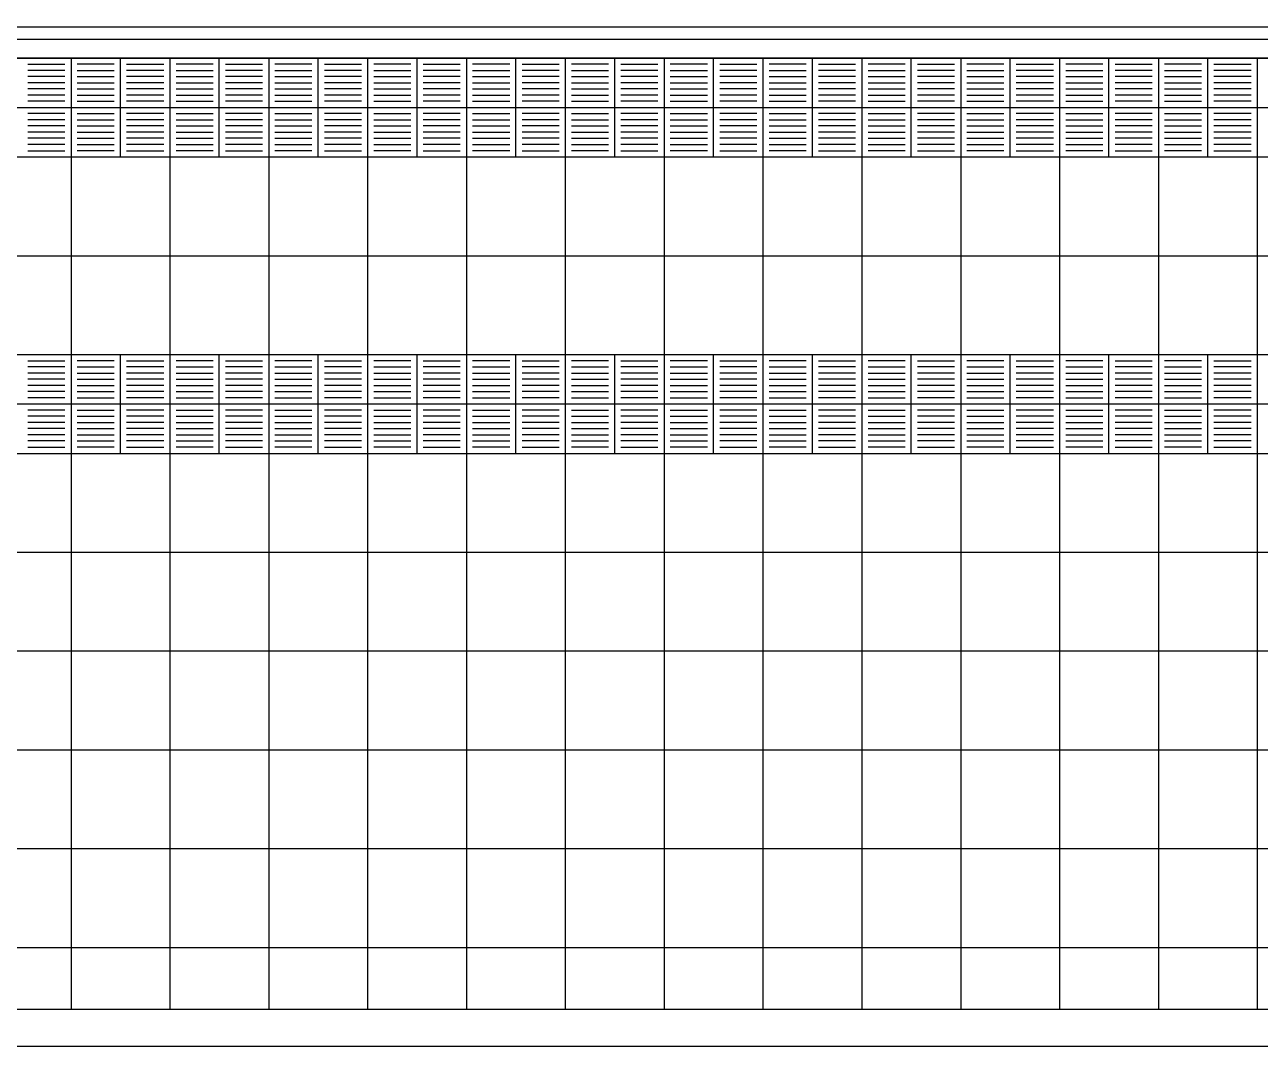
# Model space of a CAD drawing. Header units: inches. Extents: x -309 to 190, y -1585 to -1350.
# Drawn here: x -252.68 to -247.68, y -1423.41 to -1419.27 of the extents above; entities that cross this region are included whole.
import ezdxf

# ---------------------------------------------------------------- set-up
doc = ezdxf.new("R2010")
doc.units = ezdxf.units.IN
doc.header["$MEASUREMENT"] = 0
doc.linetypes.add('CENTER2', pattern=[1.125, 0.75, -0.125, 0.125, -0.125])
doc.linetypes.add('HIDDEN', pattern=[0.375, 0.25, -0.125])
for name, color, linetype in [('02', 9, 'CONTINUOUS'), ('CIEGOS', 9, 'CONTINUOUS'), ('DET', 9, 'CONTINUOUS'), ('lm', 9, 'HIDDEN'), ('NO VIDENTES', 9, 'CONTINUOUS'), ('V2', 9, 'CONTINUOUS')]:
    doc.layers.add(name, color=color, linetype=linetype)

msp = doc.modelspace()

# ---------------------------------------------------------------- linework, layer by layer
at = {"layer": '02'}
for p, q in [((-246.5318, -1419.2832), (-257.3318, -1419.2832)), ((-246.5318, -1419.3332), (-257.3318, -1419.3332))]:
    msp.add_line(p, q, dxfattribs=at)
msp.add_lwpolyline([(-246.5318, -1419.4082), (-257.5318, -1419.4082), (-257.5318, -1419.2082), (-246.5318, -1419.2082)], close=True, dxfattribs=at)
at = {"layer": 'CIEGOS'}
for points in [[(-264.4918, -1419.4082), (-172.9718, -1419.4082)], [(-264.6577, -1419.8082), (-172.8062, -1419.8082)], [(-264.9895, -1420.6082), (-172.4742, -1420.6082)], [(-264.9895, -1420.6082), (-172.4742, -1420.6082)], [(-265.1553, -1421.0082), (-172.3084, -1421.0082)], [(-265.1553, -1421.0082), (-172.3084, -1421.0082)]]:
    msp.add_lwpolyline(points, dxfattribs=at)
at = {"layer": 'DET'}
for points in [[(-252.4918, -1419.4082), (-252.4918, -1423.2582)], [(-252.2918, -1419.8082), (-252.2918, -1419.4082)], [(-252.0918, -1419.4082), (-252.0918, -1423.2582)], [(-251.8918, -1419.8082), (-251.8918, -1419.4082)], [(-251.6918, -1419.4082), (-251.6918, -1423.2582)], [(-251.4918, -1419.8082), (-251.4918, -1419.4082)], [(-251.2918, -1419.4082), (-251.2918, -1423.2582)], [(-251.0918, -1419.8082), (-251.0918, -1419.4082)], [(-250.8918, -1419.4082), (-250.8918, -1423.2582)], [(-250.6918, -1419.8082), (-250.6918, -1419.4082)], [(-250.4918, -1419.4082), (-250.4918, -1423.2582)], [(-250.2918, -1419.8082), (-250.2918, -1419.4082)], [(-250.0918, -1419.4082), (-250.0918, -1423.2582)], [(-249.8918, -1419.8082), (-249.8918, -1419.4082)], [(-249.6918, -1419.4082), (-249.6918, -1423.2582)], [(-249.4918, -1419.8082), (-249.4918, -1419.4082)], [(-249.2918, -1419.4082), (-249.2918, -1423.2582)], [(-249.0918, -1419.8082), (-249.0918, -1419.4082)], [(-248.8918, -1419.4082), (-248.8918, -1423.2582)], [(-248.6918, -1419.8082), (-248.6918, -1419.4082)], [(-248.4918, -1419.4082), (-248.4918, -1423.2582)], [(-248.2918, -1419.8082), (-248.2918, -1419.4082)], [(-248.0918, -1419.4082), (-248.0918, -1423.2582)], [(-247.8918, -1419.8082), (-247.8918, -1419.4082)], [(-247.6918, -1419.4082), (-247.6918, -1423.2582)], [(-264.5748, -1419.6082), (-172.889, -1419.6082)], [(-264.8236, -1420.2082), (-172.6405, -1420.2082)], [(-264.8236, -1420.2082), (-172.6405, -1420.2082)], [(-252.2918, -1421.0082), (-252.2918, -1420.6082)], [(-251.8918, -1421.0082), (-251.8918, -1420.6082)], [(-251.4918, -1421.0082), (-251.4918, -1420.6082)], [(-251.0918, -1421.0082), (-251.0918, -1420.6082)], [(-250.6918, -1421.0082), (-250.6918, -1420.6082)], [(-250.2918, -1421.0082), (-250.2918, -1420.6082)], [(-249.8918, -1421.0082), (-249.8918, -1420.6082)], [(-249.4918, -1421.0082), (-249.4918, -1420.6082)], [(-249.0918, -1421.0082), (-249.0918, -1420.6082)], [(-248.6918, -1421.0082), (-248.6918, -1420.6082)], [(-248.2918, -1421.0082), (-248.2918, -1420.6082)], [(-247.8918, -1421.0082), (-247.8918, -1420.6082)], [(-265.0724, -1420.8082), (-172.3914, -1420.8082)], [(-265.0724, -1420.8082), (-172.3914, -1420.8082)], [(-265.3212, -1421.4082), (-172.1425, -1421.4082)], [(-265.3212, -1421.4082), (-172.1425, -1421.4082)], [(-265.4871, -1421.8082), (-171.9766, -1421.8082)], [(-265.4871, -1421.8082), (-171.9766, -1421.8082)], [(-265.653, -1422.2082), (-171.8107, -1422.2082)], [(-265.8188, -1422.6082), (-248.4918, -1422.6082)], [(-248.4918, -1422.6082), (-239.6918, -1422.6082)], [(-265.9847, -1423.0082), (-239.6918, -1423.0082)]]:
    msp.add_lwpolyline(points, dxfattribs=at)
at = {"layer": 'lm', "linetype": 'CENTER2'}
msp.add_line((-265.8046, -1419.4082), (-171.4579, -1419.4082), dxfattribs=at)
msp.add_line((-265.8046, -1419.4082), (-171.4579, -1419.4082), dxfattribs=at)
at = {"layer": 'NO VIDENTES'}
for p, q in [((-252.6668, -1419.4332), (-252.5168, -1419.4332)), ((-252.3168, -1419.4332), (-252.4668, -1419.4332)), ((-252.2668, -1419.4332), (-252.1168, -1419.4332)), ((-251.9168, -1419.4332), (-252.0668, -1419.4332)), ((-251.8668, -1419.4332), (-251.7168, -1419.4332)), ((-251.5168, -1419.4332), (-251.6668, -1419.4332)), ((-251.4668, -1419.4332), (-251.3168, -1419.4332)), ((-251.1168, -1419.4332), (-251.2668, -1419.4332)), ((-251.0668, -1419.4332), (-250.9168, -1419.4332)), ((-250.7168, -1419.4332), (-250.8668, -1419.4332)), ((-250.6668, -1419.4332), (-250.5168, -1419.4332)), ((-250.3168, -1419.4332), (-250.4668, -1419.4332)), ((-250.2668, -1419.4332), (-250.1168, -1419.4332)), ((-249.9168, -1419.4332), (-250.0668, -1419.4332)), ((-249.8668, -1419.4332), (-249.7168, -1419.4332)), ((-249.5168, -1419.4332), (-249.6668, -1419.4332)), ((-249.4668, -1419.4332), (-249.3168, -1419.4332)), ((-249.1168, -1419.4332), (-249.2668, -1419.4332)), ((-249.0668, -1419.4332), (-248.9168, -1419.4332)), ((-248.7168, -1419.4332), (-248.8668, -1419.4332)), ((-248.6668, -1419.4332), (-248.5168, -1419.4332)), ((-248.3168, -1419.4332), (-248.4668, -1419.4332)), ((-248.2668, -1419.4332), (-248.1168, -1419.4332)), ((-247.9168, -1419.4332), (-248.0668, -1419.4332)), ((-247.8668, -1419.4332), (-247.7168, -1419.4332)), ((-252.5168, -1419.4582), (-252.6668, -1419.4582)), ((-252.5168, -1419.4832), (-252.6668, -1419.4832)), ((-252.4668, -1419.4582), (-252.3168, -1419.4582)), ((-252.4668, -1419.4832), (-252.3168, -1419.4832)), ((-252.1168, -1419.4582), (-252.2668, -1419.4582)), ((-252.1168, -1419.4832), (-252.2668, -1419.4832)), ((-252.0668, -1419.4582), (-251.9168, -1419.4582)), ((-252.0668, -1419.4832), (-251.9168, -1419.4832)), ((-251.7168, -1419.4582), (-251.8668, -1419.4582)), ((-251.7168, -1419.4832), (-251.8668, -1419.4832)), ((-251.6668, -1419.4582), (-251.5168, -1419.4582)), ((-251.6668, -1419.4832), (-251.5168, -1419.4832)), ((-251.3168, -1419.4582), (-251.4668, -1419.4582)), ((-251.3168, -1419.4832), (-251.4668, -1419.4832)), ((-251.2668, -1419.4582), (-251.1168, -1419.4582)), ((-251.2668, -1419.4832), (-251.1168, -1419.4832)), ((-250.9168, -1419.4582), (-251.0668, -1419.4582)), ((-250.9168, -1419.4832), (-251.0668, -1419.4832)), ((-250.8668, -1419.4582), (-250.7168, -1419.4582)), ((-250.8668, -1419.4832), (-250.7168, -1419.4832)), ((-250.5168, -1419.4582), (-250.6668, -1419.4582)), ((-250.5168, -1419.4832), (-250.6668, -1419.4832)), ((-250.4668, -1419.4582), (-250.3168, -1419.4582)), ((-250.4668, -1419.4832), (-250.3168, -1419.4832)), ((-250.1168, -1419.4582), (-250.2668, -1419.4582)), ((-250.1168, -1419.4832), (-250.2668, -1419.4832)), ((-250.0668, -1419.4582), (-249.9168, -1419.4582)), ((-250.0668, -1419.4832), (-249.9168, -1419.4832)), ((-249.7168, -1419.4582), (-249.8668, -1419.4582)), ((-249.7168, -1419.4832), (-249.8668, -1419.4832)), ((-249.6668, -1419.4582), (-249.5168, -1419.4582)), ((-249.6668, -1419.4832), (-249.5168, -1419.4832)), ((-249.3168, -1419.4582), (-249.4668, -1419.4582)), ((-249.3168, -1419.4832), (-249.4668, -1419.4832)), ((-249.2668, -1419.4582), (-249.1168, -1419.4582)), ((-249.2668, -1419.4832), (-249.1168, -1419.4832)), ((-248.9168, -1419.4582), (-249.0668, -1419.4582)), ((-248.9168, -1419.4832), (-249.0668, -1419.4832)), ((-248.8668, -1419.4582), (-248.7168, -1419.4582)), ((-248.8668, -1419.4832), (-248.7168, -1419.4832)), ((-248.5168, -1419.4582), (-248.6668, -1419.4582)), ((-248.5168, -1419.4832), (-248.6668, -1419.4832)), ((-248.4668, -1419.4582), (-248.3168, -1419.4582)), ((-248.4668, -1419.4832), (-248.3168, -1419.4832)), ((-248.1168, -1419.4582), (-248.2668, -1419.4582)), ((-248.1168, -1419.4832), (-248.2668, -1419.4832)), ((-248.0668, -1419.4582), (-247.9168, -1419.4582)), ((-248.0668, -1419.4832), (-247.9168, -1419.4832)), ((-247.7168, -1419.4582), (-247.8668, -1419.4582)), ((-247.7168, -1419.4832), (-247.8668, -1419.4832)), ((-252.5168, -1419.5082), (-252.6668, -1419.5082)), ((-252.5168, -1419.5332), (-252.6668, -1419.5332)), ((-252.4668, -1419.5082), (-252.3168, -1419.5082)), ((-252.4668, -1419.5332), (-252.3168, -1419.5332)), ((-252.1168, -1419.5082), (-252.2668, -1419.5082)), ((-252.1168, -1419.5332), (-252.2668, -1419.5332)), ((-252.0668, -1419.5082), (-251.9168, -1419.5082)), ((-252.0668, -1419.5332), (-251.9168, -1419.5332)), ((-251.7168, -1419.5082), (-251.8668, -1419.5082)), ((-251.7168, -1419.5332), (-251.8668, -1419.5332)), ((-251.6668, -1419.5082), (-251.5168, -1419.5082)), ((-251.6668, -1419.5332), (-251.5168, -1419.5332)), ((-251.3168, -1419.5082), (-251.4668, -1419.5082)), ((-251.3168, -1419.5332), (-251.4668, -1419.5332)), ((-251.2668, -1419.5082), (-251.1168, -1419.5082)), ((-251.2668, -1419.5332), (-251.1168, -1419.5332)), ((-250.9168, -1419.5082), (-251.0668, -1419.5082)), ((-250.9168, -1419.5332), (-251.0668, -1419.5332)), ((-250.8668, -1419.5082), (-250.7168, -1419.5082)), ((-250.8668, -1419.5332), (-250.7168, -1419.5332)), ((-250.5168, -1419.5082), (-250.6668, -1419.5082)), ((-250.5168, -1419.5332), (-250.6668, -1419.5332)), ((-250.4668, -1419.5082), (-250.3168, -1419.5082)), ((-250.4668, -1419.5332), (-250.3168, -1419.5332)), ((-250.1168, -1419.5082), (-250.2668, -1419.5082)), ((-250.1168, -1419.5332), (-250.2668, -1419.5332)), ((-250.0668, -1419.5082), (-249.9168, -1419.5082)), ((-250.0668, -1419.5332), (-249.9168, -1419.5332)), ((-249.7168, -1419.5082), (-249.8668, -1419.5082)), ((-249.7168, -1419.5332), (-249.8668, -1419.5332)), ((-249.6668, -1419.5082), (-249.5168, -1419.5082)), ((-249.6668, -1419.5332), (-249.5168, -1419.5332)), ((-249.3168, -1419.5082), (-249.4668, -1419.5082)), ((-249.3168, -1419.5332), (-249.4668, -1419.5332)), ((-249.2668, -1419.5082), (-249.1168, -1419.5082)), ((-249.2668, -1419.5332), (-249.1168, -1419.5332)), ((-248.9168, -1419.5082), (-249.0668, -1419.5082)), ((-248.9168, -1419.5332), (-249.0668, -1419.5332)), ((-248.8668, -1419.5082), (-248.7168, -1419.5082)), ((-248.8668, -1419.5332), (-248.7168, -1419.5332)), ((-248.5168, -1419.5082), (-248.6668, -1419.5082)), ((-248.5168, -1419.5332), (-248.6668, -1419.5332)), ((-248.4668, -1419.5082), (-248.3168, -1419.5082)), ((-248.4668, -1419.5332), (-248.3168, -1419.5332)), ((-248.1168, -1419.5082), (-248.2668, -1419.5082)), ((-248.1168, -1419.5332), (-248.2668, -1419.5332)), ((-248.0668, -1419.5082), (-247.9168, -1419.5082)), ((-248.0668, -1419.5332), (-247.9168, -1419.5332)), ((-247.7168, -1419.5082), (-247.8668, -1419.5082)), ((-247.7168, -1419.5332), (-247.8668, -1419.5332)), ((-252.5168, -1419.5582), (-252.6668, -1419.5582)), ((-252.5168, -1419.5832), (-252.6668, -1419.5832)), ((-252.4668, -1419.5582), (-252.3168, -1419.5582)), ((-252.4668, -1419.5832), (-252.3168, -1419.5832)), ((-252.1168, -1419.5582), (-252.2668, -1419.5582)), ((-252.1168, -1419.5832), (-252.2668, -1419.5832)), ((-252.0668, -1419.5582), (-251.9168, -1419.5582)), ((-252.0668, -1419.5832), (-251.9168, -1419.5832)), ((-251.7168, -1419.5582), (-251.8668, -1419.5582)), ((-251.7168, -1419.5832), (-251.8668, -1419.5832)), ((-251.6668, -1419.5582), (-251.5168, -1419.5582)), ((-251.6668, -1419.5832), (-251.5168, -1419.5832)), ((-251.3168, -1419.5582), (-251.4668, -1419.5582)), ((-251.3168, -1419.5832), (-251.4668, -1419.5832)), ((-251.2668, -1419.5582), (-251.1168, -1419.5582)), ((-251.2668, -1419.5832), (-251.1168, -1419.5832)), ((-250.9168, -1419.5582), (-251.0668, -1419.5582)), ((-250.9168, -1419.5832), (-251.0668, -1419.5832)), ((-250.8668, -1419.5582), (-250.7168, -1419.5582)), ((-250.8668, -1419.5832), (-250.7168, -1419.5832)), ((-250.5168, -1419.5582), (-250.6668, -1419.5582)), ((-250.5168, -1419.5832), (-250.6668, -1419.5832)), ((-250.4668, -1419.5582), (-250.3168, -1419.5582)), ((-250.4668, -1419.5832), (-250.3168, -1419.5832)), ((-250.1168, -1419.5582), (-250.2668, -1419.5582)), ((-250.1168, -1419.5832), (-250.2668, -1419.5832)), ((-250.0668, -1419.5582), (-249.9168, -1419.5582)), ((-250.0668, -1419.5832), (-249.9168, -1419.5832)), ((-249.7168, -1419.5582), (-249.8668, -1419.5582)), ((-249.7168, -1419.5832), (-249.8668, -1419.5832)), ((-249.6668, -1419.5582), (-249.5168, -1419.5582)), ((-249.6668, -1419.5832), (-249.5168, -1419.5832)), ((-249.3168, -1419.5582), (-249.4668, -1419.5582)), ((-249.3168, -1419.5832), (-249.4668, -1419.5832)), ((-249.2668, -1419.5582), (-249.1168, -1419.5582)), ((-249.2668, -1419.5832), (-249.1168, -1419.5832)), ((-248.9168, -1419.5582), (-249.0668, -1419.5582)), ((-248.9168, -1419.5832), (-249.0668, -1419.5832)), ((-248.8668, -1419.5582), (-248.7168, -1419.5582)), ((-248.8668, -1419.5832), (-248.7168, -1419.5832)), ((-248.5168, -1419.5582), (-248.6668, -1419.5582)), ((-248.5168, -1419.5832), (-248.6668, -1419.5832)), ((-248.4668, -1419.5582), (-248.3168, -1419.5582)), ((-248.4668, -1419.5832), (-248.3168, -1419.5832)), ((-248.1168, -1419.5582), (-248.2668, -1419.5582)), ((-248.1168, -1419.5832), (-248.2668, -1419.5832)), ((-248.0668, -1419.5582), (-247.9168, -1419.5582)), ((-248.0668, -1419.5832), (-247.9168, -1419.5832)), ((-247.7168, -1419.5582), (-247.8668, -1419.5582)), ((-247.7168, -1419.5832), (-247.8668, -1419.5832)), ((-252.5168, -1419.6332), (-252.6668, -1419.6332)), ((-252.4668, -1419.6332), (-252.3168, -1419.6332)), ((-252.1168, -1419.6332), (-252.2668, -1419.6332)), ((-252.0668, -1419.6332), (-251.9168, -1419.6332)), ((-251.7168, -1419.6332), (-251.8668, -1419.6332)), ((-251.6668, -1419.6332), (-251.5168, -1419.6332)), ((-251.3168, -1419.6332), (-251.4668, -1419.6332)), ((-251.2668, -1419.6332), (-251.1168, -1419.6332)), ((-250.9168, -1419.6332), (-251.0668, -1419.6332)), ((-250.8668, -1419.6332), (-250.7168, -1419.6332)), ((-250.5168, -1419.6332), (-250.6668, -1419.6332)), ((-250.4668, -1419.6332), (-250.3168, -1419.6332)), ((-250.1168, -1419.6332), (-250.2668, -1419.6332)), ((-250.0668, -1419.6332), (-249.9168, -1419.6332)), ((-249.7168, -1419.6332), (-249.8668, -1419.6332)), ((-249.6668, -1419.6332), (-249.5168, -1419.6332)), ((-249.3168, -1419.6332), (-249.4668, -1419.6332)), ((-249.2668, -1419.6332), (-249.1168, -1419.6332)), ((-248.9168, -1419.6332), (-249.0668, -1419.6332)), ((-248.8668, -1419.6332), (-248.7168, -1419.6332)), ((-248.5168, -1419.6332), (-248.6668, -1419.6332)), ((-248.4668, -1419.6332), (-248.3168, -1419.6332)), ((-248.1168, -1419.6332), (-248.2668, -1419.6332)), ((-248.0668, -1419.6332), (-247.9168, -1419.6332)), ((-247.7168, -1419.6332), (-247.8668, -1419.6332)), ((-252.5168, -1419.6582), (-252.6668, -1419.6582)), ((-252.5168, -1419.6832), (-252.6668, -1419.6832)), ((-252.4668, -1419.6582), (-252.3168, -1419.6582)), ((-252.4668, -1419.6832), (-252.3168, -1419.6832)), ((-252.1168, -1419.6582), (-252.2668, -1419.6582)), ((-252.1168, -1419.6832), (-252.2668, -1419.6832)), ((-252.0668, -1419.6582), (-251.9168, -1419.6582)), ((-252.0668, -1419.6832), (-251.9168, -1419.6832)), ((-251.7168, -1419.6582), (-251.8668, -1419.6582)), ((-251.7168, -1419.6832), (-251.8668, -1419.6832)), ((-251.6668, -1419.6582), (-251.5168, -1419.6582)), ((-251.6668, -1419.6832), (-251.5168, -1419.6832)), ((-251.3168, -1419.6582), (-251.4668, -1419.6582)), ((-251.3168, -1419.6832), (-251.4668, -1419.6832)), ((-251.2668, -1419.6582), (-251.1168, -1419.6582)), ((-251.2668, -1419.6832), (-251.1168, -1419.6832)), ((-250.9168, -1419.6582), (-251.0668, -1419.6582)), ((-250.9168, -1419.6832), (-251.0668, -1419.6832)), ((-250.8668, -1419.6582), (-250.7168, -1419.6582)), ((-250.8668, -1419.6832), (-250.7168, -1419.6832)), ((-250.5168, -1419.6582), (-250.6668, -1419.6582)), ((-250.5168, -1419.6832), (-250.6668, -1419.6832)), ((-250.4668, -1419.6582), (-250.3168, -1419.6582)), ((-250.4668, -1419.6832), (-250.3168, -1419.6832)), ((-250.1168, -1419.6582), (-250.2668, -1419.6582)), ((-250.1168, -1419.6832), (-250.2668, -1419.6832)), ((-250.0668, -1419.6582), (-249.9168, -1419.6582)), ((-250.0668, -1419.6832), (-249.9168, -1419.6832)), ((-249.7168, -1419.6582), (-249.8668, -1419.6582)), ((-249.7168, -1419.6832), (-249.8668, -1419.6832)), ((-249.6668, -1419.6582), (-249.5168, -1419.6582)), ((-249.6668, -1419.6832), (-249.5168, -1419.6832)), ((-249.3168, -1419.6582), (-249.4668, -1419.6582)), ((-249.3168, -1419.6832), (-249.4668, -1419.6832)), ((-249.2668, -1419.6582), (-249.1168, -1419.6582)), ((-249.2668, -1419.6832), (-249.1168, -1419.6832)), ((-248.9168, -1419.6582), (-249.0668, -1419.6582)), ((-248.9168, -1419.6832), (-249.0668, -1419.6832)), ((-248.8668, -1419.6582), (-248.7168, -1419.6582)), ((-248.8668, -1419.6832), (-248.7168, -1419.6832)), ((-248.5168, -1419.6582), (-248.6668, -1419.6582)), ((-248.5168, -1419.6832), (-248.6668, -1419.6832)), ((-248.4668, -1419.6582), (-248.3168, -1419.6582)), ((-248.4668, -1419.6832), (-248.3168, -1419.6832)), ((-248.1168, -1419.6582), (-248.2668, -1419.6582)), ((-248.1168, -1419.6832), (-248.2668, -1419.6832)), ((-248.0668, -1419.6582), (-247.9168, -1419.6582)), ((-248.0668, -1419.6832), (-247.9168, -1419.6832)), ((-247.7168, -1419.6582), (-247.8668, -1419.6582)), ((-247.7168, -1419.6832), (-247.8668, -1419.6832)), ((-252.5168, -1419.7082), (-252.6668, -1419.7082)), ((-252.5168, -1419.7332), (-252.6668, -1419.7332)), ((-252.4668, -1419.7082), (-252.3168, -1419.7082)), ((-252.4668, -1419.7332), (-252.3168, -1419.7332)), ((-252.1168, -1419.7082), (-252.2668, -1419.7082)), ((-252.1168, -1419.7332), (-252.2668, -1419.7332)), ((-252.0668, -1419.7082), (-251.9168, -1419.7082)), ((-252.0668, -1419.7332), (-251.9168, -1419.7332)), ((-251.7168, -1419.7082), (-251.8668, -1419.7082)), ((-251.7168, -1419.7332), (-251.8668, -1419.7332)), ((-251.6668, -1419.7082), (-251.5168, -1419.7082)), ((-251.6668, -1419.7332), (-251.5168, -1419.7332)), ((-251.3168, -1419.7082), (-251.4668, -1419.7082)), ((-251.3168, -1419.7332), (-251.4668, -1419.7332)), ((-251.2668, -1419.7082), (-251.1168, -1419.7082)), ((-251.2668, -1419.7332), (-251.1168, -1419.7332)), ((-250.9168, -1419.7082), (-251.0668, -1419.7082)), ((-250.9168, -1419.7332), (-251.0668, -1419.7332)), ((-250.8668, -1419.7082), (-250.7168, -1419.7082)), ((-250.8668, -1419.7332), (-250.7168, -1419.7332)), ((-250.5168, -1419.7082), (-250.6668, -1419.7082)), ((-250.5168, -1419.7332), (-250.6668, -1419.7332)), ((-250.4668, -1419.7082), (-250.3168, -1419.7082)), ((-250.4668, -1419.7332), (-250.3168, -1419.7332)), ((-250.1168, -1419.7082), (-250.2668, -1419.7082)), ((-250.1168, -1419.7332), (-250.2668, -1419.7332)), ((-250.0668, -1419.7082), (-249.9168, -1419.7082)), ((-250.0668, -1419.7332), (-249.9168, -1419.7332)), ((-249.7168, -1419.7082), (-249.8668, -1419.7082)), ((-249.7168, -1419.7332), (-249.8668, -1419.7332)), ((-249.6668, -1419.7082), (-249.5168, -1419.7082)), ((-249.6668, -1419.7332), (-249.5168, -1419.7332)), ((-249.3168, -1419.7082), (-249.4668, -1419.7082)), ((-249.3168, -1419.7332), (-249.4668, -1419.7332)), ((-249.2668, -1419.7082), (-249.1168, -1419.7082)), ((-249.2668, -1419.7332), (-249.1168, -1419.7332)), ((-248.9168, -1419.7082), (-249.0668, -1419.7082)), ((-248.9168, -1419.7332), (-249.0668, -1419.7332)), ((-248.8668, -1419.7082), (-248.7168, -1419.7082)), ((-248.8668, -1419.7332), (-248.7168, -1419.7332)), ((-248.5168, -1419.7082), (-248.6668, -1419.7082)), ((-248.5168, -1419.7332), (-248.6668, -1419.7332)), ((-248.4668, -1419.7082), (-248.3168, -1419.7082)), ((-248.4668, -1419.7332), (-248.3168, -1419.7332)), ((-248.1168, -1419.7082), (-248.2668, -1419.7082)), ((-248.1168, -1419.7332), (-248.2668, -1419.7332)), ((-248.0668, -1419.7082), (-247.9168, -1419.7082)), ((-248.0668, -1419.7332), (-247.9168, -1419.7332)), ((-247.7168, -1419.7082), (-247.8668, -1419.7082)), ((-247.7168, -1419.7332), (-247.8668, -1419.7332)), ((-252.5168, -1419.7582), (-252.6668, -1419.7582)), ((-252.6668, -1419.7832), (-252.5168, -1419.7832)), ((-252.4668, -1419.7582), (-252.3168, -1419.7582)), ((-252.3168, -1419.7832), (-252.4668, -1419.7832)), ((-252.1168, -1419.7582), (-252.2668, -1419.7582)), ((-252.2668, -1419.7832), (-252.1168, -1419.7832)), ((-252.0668, -1419.7582), (-251.9168, -1419.7582)), ((-251.9168, -1419.7832), (-252.0668, -1419.7832)), ((-251.7168, -1419.7582), (-251.8668, -1419.7582)), ((-251.8668, -1419.7832), (-251.7168, -1419.7832)), ((-251.6668, -1419.7582), (-251.5168, -1419.7582)), ((-251.5168, -1419.7832), (-251.6668, -1419.7832)), ((-251.3168, -1419.7582), (-251.4668, -1419.7582)), ((-251.4668, -1419.7832), (-251.3168, -1419.7832)), ((-251.2668, -1419.7582), (-251.1168, -1419.7582)), ((-251.1168, -1419.7832), (-251.2668, -1419.7832)), ((-250.9168, -1419.7582), (-251.0668, -1419.7582)), ((-251.0668, -1419.7832), (-250.9168, -1419.7832)), ((-250.8668, -1419.7582), (-250.7168, -1419.7582)), ((-250.7168, -1419.7832), (-250.8668, -1419.7832)), ((-250.5168, -1419.7582), (-250.6668, -1419.7582)), ((-250.6668, -1419.7832), (-250.5168, -1419.7832)), ((-250.4668, -1419.7582), (-250.3168, -1419.7582)), ((-250.3168, -1419.7832), (-250.4668, -1419.7832)), ((-250.1168, -1419.7582), (-250.2668, -1419.7582)), ((-250.2668, -1419.7832), (-250.1168, -1419.7832)), ((-250.0668, -1419.7582), (-249.9168, -1419.7582)), ((-249.9168, -1419.7832), (-250.0668, -1419.7832)), ((-249.7168, -1419.7582), (-249.8668, -1419.7582)), ((-249.8668, -1419.7832), (-249.7168, -1419.7832)), ((-249.6668, -1419.7582), (-249.5168, -1419.7582)), ((-249.5168, -1419.7832), (-249.6668, -1419.7832)), ((-249.3168, -1419.7582), (-249.4668, -1419.7582)), ((-249.4668, -1419.7832), (-249.3168, -1419.7832)), ((-249.2668, -1419.7582), (-249.1168, -1419.7582)), ((-249.1168, -1419.7832), (-249.2668, -1419.7832)), ((-248.9168, -1419.7582), (-249.0668, -1419.7582)), ((-249.0668, -1419.7832), (-248.9168, -1419.7832)), ((-248.8668, -1419.7582), (-248.7168, -1419.7582)), ((-248.7168, -1419.7832), (-248.8668, -1419.7832)), ((-248.5168, -1419.7582), (-248.6668, -1419.7582)), ((-248.6668, -1419.7832), (-248.5168, -1419.7832)), ((-248.4668, -1419.7582), (-248.3168, -1419.7582)), ((-248.3168, -1419.7832), (-248.4668, -1419.7832)), ((-248.1168, -1419.7582), (-248.2668, -1419.7582)), ((-248.2668, -1419.7832), (-248.1168, -1419.7832)), ((-248.0668, -1419.7582), (-247.9168, -1419.7582)), ((-247.9168, -1419.7832), (-248.0668, -1419.7832)), ((-247.7168, -1419.7582), (-247.8668, -1419.7582)), ((-247.8668, -1419.7832), (-247.7168, -1419.7832)), ((-252.6668, -1420.6332), (-252.5168, -1420.6332)), ((-252.3168, -1420.6332), (-252.4668, -1420.6332)), ((-252.2668, -1420.6332), (-252.1168, -1420.6332)), ((-251.9168, -1420.6332), (-252.0668, -1420.6332)), ((-251.8668, -1420.6332), (-251.7168, -1420.6332)), ((-251.5168, -1420.6332), (-251.6668, -1420.6332)), ((-251.4668, -1420.6332), (-251.3168, -1420.6332)), ((-251.1168, -1420.6332), (-251.2668, -1420.6332)), ((-251.0668, -1420.6332), (-250.9168, -1420.6332)), ((-250.7168, -1420.6332), (-250.8668, -1420.6332)), ((-250.6668, -1420.6332), (-250.5168, -1420.6332)), ((-250.3168, -1420.6332), (-250.4668, -1420.6332)), ((-250.2668, -1420.6332), (-250.1168, -1420.6332)), ((-249.9168, -1420.6332), (-250.0668, -1420.6332)), ((-249.8668, -1420.6332), (-249.7168, -1420.6332)), ((-249.5168, -1420.6332), (-249.6668, -1420.6332)), ((-249.4668, -1420.6332), (-249.3168, -1420.6332)), ((-249.1168, -1420.6332), (-249.2668, -1420.6332)), ((-249.0668, -1420.6332), (-248.9168, -1420.6332)), ((-248.7168, -1420.6332), (-248.8668, -1420.6332)), ((-248.6668, -1420.6332), (-248.5168, -1420.6332)), ((-248.3168, -1420.6332), (-248.4668, -1420.6332)), ((-248.2668, -1420.6332), (-248.1168, -1420.6332)), ((-247.9168, -1420.6332), (-248.0668, -1420.6332)), ((-247.8668, -1420.6332), (-247.7168, -1420.6332)), ((-252.5168, -1420.6582), (-252.6668, -1420.6582)), ((-252.5168, -1420.6832), (-252.6668, -1420.6832)), ((-252.4668, -1420.6582), (-252.3168, -1420.6582)), ((-252.4668, -1420.6832), (-252.3168, -1420.6832)), ((-252.1168, -1420.6582), (-252.2668, -1420.6582)), ((-252.1168, -1420.6832), (-252.2668, -1420.6832)), ((-252.0668, -1420.6582), (-251.9168, -1420.6582)), ((-252.0668, -1420.6832), (-251.9168, -1420.6832)), ((-251.7168, -1420.6582), (-251.8668, -1420.6582)), ((-251.7168, -1420.6832), (-251.8668, -1420.6832)), ((-251.6668, -1420.6582), (-251.5168, -1420.6582)), ((-251.6668, -1420.6832), (-251.5168, -1420.6832)), ((-251.3168, -1420.6582), (-251.4668, -1420.6582)), ((-251.3168, -1420.6832), (-251.4668, -1420.6832)), ((-251.2668, -1420.6582), (-251.1168, -1420.6582)), ((-251.2668, -1420.6832), (-251.1168, -1420.6832)), ((-250.9168, -1420.6582), (-251.0668, -1420.6582)), ((-250.9168, -1420.6832), (-251.0668, -1420.6832)), ((-250.8668, -1420.6582), (-250.7168, -1420.6582)), ((-250.8668, -1420.6832), (-250.7168, -1420.6832)), ((-250.5168, -1420.6582), (-250.6668, -1420.6582)), ((-250.5168, -1420.6832), (-250.6668, -1420.6832)), ((-250.4668, -1420.6582), (-250.3168, -1420.6582)), ((-250.4668, -1420.6832), (-250.3168, -1420.6832)), ((-250.1168, -1420.6582), (-250.2668, -1420.6582)), ((-250.1168, -1420.6832), (-250.2668, -1420.6832)), ((-250.0668, -1420.6582), (-249.9168, -1420.6582)), ((-250.0668, -1420.6832), (-249.9168, -1420.6832)), ((-249.7168, -1420.6582), (-249.8668, -1420.6582)), ((-249.7168, -1420.6832), (-249.8668, -1420.6832)), ((-249.6668, -1420.6582), (-249.5168, -1420.6582)), ((-249.6668, -1420.6832), (-249.5168, -1420.6832)), ((-249.3168, -1420.6582), (-249.4668, -1420.6582)), ((-249.3168, -1420.6832), (-249.4668, -1420.6832)), ((-249.2668, -1420.6582), (-249.1168, -1420.6582)), ((-249.2668, -1420.6832), (-249.1168, -1420.6832)), ((-248.9168, -1420.6582), (-249.0668, -1420.6582)), ((-248.9168, -1420.6832), (-249.0668, -1420.6832)), ((-248.8668, -1420.6582), (-248.7168, -1420.6582)), ((-248.8668, -1420.6832), (-248.7168, -1420.6832)), ((-248.5168, -1420.6582), (-248.6668, -1420.6582)), ((-248.5168, -1420.6832), (-248.6668, -1420.6832)), ((-248.4668, -1420.6582), (-248.3168, -1420.6582)), ((-248.4668, -1420.6832), (-248.3168, -1420.6832)), ((-248.1168, -1420.6582), (-248.2668, -1420.6582)), ((-248.1168, -1420.6832), (-248.2668, -1420.6832)), ((-248.0668, -1420.6582), (-247.9168, -1420.6582)), ((-248.0668, -1420.6832), (-247.9168, -1420.6832)), ((-247.7168, -1420.6582), (-247.8668, -1420.6582)), ((-247.7168, -1420.6832), (-247.8668, -1420.6832)), ((-252.5168, -1420.7082), (-252.6668, -1420.7082)), ((-252.5168, -1420.7332), (-252.6668, -1420.7332)), ((-252.4668, -1420.7082), (-252.3168, -1420.7082)), ((-252.4668, -1420.7332), (-252.3168, -1420.7332)), ((-252.1168, -1420.7082), (-252.2668, -1420.7082)), ((-252.1168, -1420.7332), (-252.2668, -1420.7332)), ((-252.0668, -1420.7082), (-251.9168, -1420.7082)), ((-252.0668, -1420.7332), (-251.9168, -1420.7332)), ((-251.7168, -1420.7082), (-251.8668, -1420.7082)), ((-251.7168, -1420.7332), (-251.8668, -1420.7332)), ((-251.6668, -1420.7082), (-251.5168, -1420.7082)), ((-251.6668, -1420.7332), (-251.5168, -1420.7332)), ((-251.3168, -1420.7082), (-251.4668, -1420.7082)), ((-251.3168, -1420.7332), (-251.4668, -1420.7332)), ((-251.2668, -1420.7082), (-251.1168, -1420.7082)), ((-251.2668, -1420.7332), (-251.1168, -1420.7332)), ((-250.9168, -1420.7082), (-251.0668, -1420.7082)), ((-250.9168, -1420.7332), (-251.0668, -1420.7332)), ((-250.8668, -1420.7082), (-250.7168, -1420.7082)), ((-250.8668, -1420.7332), (-250.7168, -1420.7332)), ((-250.5168, -1420.7082), (-250.6668, -1420.7082)), ((-250.5168, -1420.7332), (-250.6668, -1420.7332)), ((-250.4668, -1420.7082), (-250.3168, -1420.7082)), ((-250.4668, -1420.7332), (-250.3168, -1420.7332)), ((-250.1168, -1420.7082), (-250.2668, -1420.7082)), ((-250.1168, -1420.7332), (-250.2668, -1420.7332)), ((-250.0668, -1420.7082), (-249.9168, -1420.7082)), ((-250.0668, -1420.7332), (-249.9168, -1420.7332)), ((-249.7168, -1420.7082), (-249.8668, -1420.7082)), ((-249.7168, -1420.7332), (-249.8668, -1420.7332)), ((-249.6668, -1420.7082), (-249.5168, -1420.7082)), ((-249.6668, -1420.7332), (-249.5168, -1420.7332)), ((-249.3168, -1420.7082), (-249.4668, -1420.7082)), ((-249.3168, -1420.7332), (-249.4668, -1420.7332)), ((-249.2668, -1420.7082), (-249.1168, -1420.7082)), ((-249.2668, -1420.7332), (-249.1168, -1420.7332)), ((-248.9168, -1420.7082), (-249.0668, -1420.7082)), ((-248.9168, -1420.7332), (-249.0668, -1420.7332)), ((-248.8668, -1420.7082), (-248.7168, -1420.7082)), ((-248.8668, -1420.7332), (-248.7168, -1420.7332)), ((-248.5168, -1420.7082), (-248.6668, -1420.7082)), ((-248.5168, -1420.7332), (-248.6668, -1420.7332)), ((-248.4668, -1420.7082), (-248.3168, -1420.7082)), ((-248.4668, -1420.7332), (-248.3168, -1420.7332)), ((-248.1168, -1420.7082), (-248.2668, -1420.7082)), ((-248.1168, -1420.7332), (-248.2668, -1420.7332)), ((-248.0668, -1420.7082), (-247.9168, -1420.7082)), ((-248.0668, -1420.7332), (-247.9168, -1420.7332)), ((-247.7168, -1420.7082), (-247.8668, -1420.7082)), ((-247.7168, -1420.7332), (-247.8668, -1420.7332)), ((-252.5168, -1420.7582), (-252.6668, -1420.7582)), ((-252.5168, -1420.7832), (-252.6668, -1420.7832)), ((-252.4668, -1420.7582), (-252.3168, -1420.7582)), ((-252.4668, -1420.7832), (-252.3168, -1420.7832)), ((-252.1168, -1420.7582), (-252.2668, -1420.7582)), ((-252.1168, -1420.7832), (-252.2668, -1420.7832)), ((-252.0668, -1420.7582), (-251.9168, -1420.7582)), ((-252.0668, -1420.7832), (-251.9168, -1420.7832)), ((-251.7168, -1420.7582), (-251.8668, -1420.7582)), ((-251.7168, -1420.7832), (-251.8668, -1420.7832)), ((-251.6668, -1420.7582), (-251.5168, -1420.7582)), ((-251.6668, -1420.7832), (-251.5168, -1420.7832)), ((-251.3168, -1420.7582), (-251.4668, -1420.7582)), ((-251.3168, -1420.7832), (-251.4668, -1420.7832)), ((-251.2668, -1420.7582), (-251.1168, -1420.7582)), ((-251.2668, -1420.7832), (-251.1168, -1420.7832)), ((-250.9168, -1420.7582), (-251.0668, -1420.7582)), ((-250.9168, -1420.7832), (-251.0668, -1420.7832)), ((-250.8668, -1420.7582), (-250.7168, -1420.7582)), ((-250.8668, -1420.7832), (-250.7168, -1420.7832)), ((-250.5168, -1420.7582), (-250.6668, -1420.7582)), ((-250.5168, -1420.7832), (-250.6668, -1420.7832)), ((-250.4668, -1420.7582), (-250.3168, -1420.7582)), ((-250.4668, -1420.7832), (-250.3168, -1420.7832)), ((-250.1168, -1420.7582), (-250.2668, -1420.7582)), ((-250.1168, -1420.7832), (-250.2668, -1420.7832)), ((-250.0668, -1420.7582), (-249.9168, -1420.7582)), ((-250.0668, -1420.7832), (-249.9168, -1420.7832)), ((-249.7168, -1420.7582), (-249.8668, -1420.7582)), ((-249.7168, -1420.7832), (-249.8668, -1420.7832)), ((-249.6668, -1420.7582), (-249.5168, -1420.7582)), ((-249.6668, -1420.7832), (-249.5168, -1420.7832)), ((-249.3168, -1420.7582), (-249.4668, -1420.7582)), ((-249.3168, -1420.7832), (-249.4668, -1420.7832)), ((-249.2668, -1420.7582), (-249.1168, -1420.7582)), ((-249.2668, -1420.7832), (-249.1168, -1420.7832)), ((-248.9168, -1420.7582), (-249.0668, -1420.7582)), ((-248.9168, -1420.7832), (-249.0668, -1420.7832)), ((-248.8668, -1420.7582), (-248.7168, -1420.7582)), ((-248.8668, -1420.7832), (-248.7168, -1420.7832)), ((-248.5168, -1420.7582), (-248.6668, -1420.7582)), ((-248.5168, -1420.7832), (-248.6668, -1420.7832)), ((-248.4668, -1420.7582), (-248.3168, -1420.7582)), ((-248.4668, -1420.7832), (-248.3168, -1420.7832)), ((-248.1168, -1420.7582), (-248.2668, -1420.7582)), ((-248.1168, -1420.7832), (-248.2668, -1420.7832)), ((-248.0668, -1420.7582), (-247.9168, -1420.7582)), ((-248.0668, -1420.7832), (-247.9168, -1420.7832)), ((-247.7168, -1420.7582), (-247.8668, -1420.7582)), ((-247.7168, -1420.7832), (-247.8668, -1420.7832)), ((-252.5168, -1420.8332), (-252.6668, -1420.8332)), ((-252.4668, -1420.8332), (-252.3168, -1420.8332)), ((-252.1168, -1420.8332), (-252.2668, -1420.8332)), ((-252.0668, -1420.8332), (-251.9168, -1420.8332)), ((-251.7168, -1420.8332), (-251.8668, -1420.8332)), ((-251.6668, -1420.8332), (-251.5168, -1420.8332)), ((-251.3168, -1420.8332), (-251.4668, -1420.8332)), ((-251.2668, -1420.8332), (-251.1168, -1420.8332)), ((-250.9168, -1420.8332), (-251.0668, -1420.8332)), ((-250.8668, -1420.8332), (-250.7168, -1420.8332)), ((-250.5168, -1420.8332), (-250.6668, -1420.8332)), ((-250.4668, -1420.8332), (-250.3168, -1420.8332)), ((-250.1168, -1420.8332), (-250.2668, -1420.8332)), ((-250.0668, -1420.8332), (-249.9168, -1420.8332)), ((-249.7168, -1420.8332), (-249.8668, -1420.8332)), ((-249.6668, -1420.8332), (-249.5168, -1420.8332)), ((-249.3168, -1420.8332), (-249.4668, -1420.8332)), ((-249.2668, -1420.8332), (-249.1168, -1420.8332)), ((-248.9168, -1420.8332), (-249.0668, -1420.8332)), ((-248.8668, -1420.8332), (-248.7168, -1420.8332)), ((-248.5168, -1420.8332), (-248.6668, -1420.8332)), ((-248.4668, -1420.8332), (-248.3168, -1420.8332)), ((-248.1168, -1420.8332), (-248.2668, -1420.8332)), ((-248.0668, -1420.8332), (-247.9168, -1420.8332)), ((-247.7168, -1420.8332), (-247.8668, -1420.8332)), ((-252.5168, -1420.8582), (-252.6668, -1420.8582)), ((-252.5168, -1420.8832), (-252.6668, -1420.8832)), ((-252.4668, -1420.8582), (-252.3168, -1420.8582)), ((-252.4668, -1420.8832), (-252.3168, -1420.8832)), ((-252.1168, -1420.8582), (-252.2668, -1420.8582)), ((-252.1168, -1420.8832), (-252.2668, -1420.8832)), ((-252.0668, -1420.8582), (-251.9168, -1420.8582)), ((-252.0668, -1420.8832), (-251.9168, -1420.8832)), ((-251.7168, -1420.8582), (-251.8668, -1420.8582)), ((-251.7168, -1420.8832), (-251.8668, -1420.8832)), ((-251.6668, -1420.8582), (-251.5168, -1420.8582)), ((-251.6668, -1420.8832), (-251.5168, -1420.8832)), ((-251.3168, -1420.8582), (-251.4668, -1420.8582)), ((-251.3168, -1420.8832), (-251.4668, -1420.8832)), ((-251.2668, -1420.8582), (-251.1168, -1420.8582)), ((-251.2668, -1420.8832), (-251.1168, -1420.8832)), ((-250.9168, -1420.8582), (-251.0668, -1420.8582)), ((-250.9168, -1420.8832), (-251.0668, -1420.8832)), ((-250.8668, -1420.8582), (-250.7168, -1420.8582)), ((-250.8668, -1420.8832), (-250.7168, -1420.8832)), ((-250.5168, -1420.8582), (-250.6668, -1420.8582)), ((-250.5168, -1420.8832), (-250.6668, -1420.8832)), ((-250.4668, -1420.8582), (-250.3168, -1420.8582)), ((-250.4668, -1420.8832), (-250.3168, -1420.8832)), ((-250.1168, -1420.8582), (-250.2668, -1420.8582)), ((-250.1168, -1420.8832), (-250.2668, -1420.8832)), ((-250.0668, -1420.8582), (-249.9168, -1420.8582)), ((-250.0668, -1420.8832), (-249.9168, -1420.8832)), ((-249.7168, -1420.8582), (-249.8668, -1420.8582)), ((-249.7168, -1420.8832), (-249.8668, -1420.8832)), ((-249.6668, -1420.8582), (-249.5168, -1420.8582)), ((-249.6668, -1420.8832), (-249.5168, -1420.8832)), ((-249.3168, -1420.8582), (-249.4668, -1420.8582)), ((-249.3168, -1420.8832), (-249.4668, -1420.8832)), ((-249.2668, -1420.8582), (-249.1168, -1420.8582)), ((-249.2668, -1420.8832), (-249.1168, -1420.8832)), ((-248.9168, -1420.8582), (-249.0668, -1420.8582)), ((-248.9168, -1420.8832), (-249.0668, -1420.8832)), ((-248.8668, -1420.8582), (-248.7168, -1420.8582)), ((-248.8668, -1420.8832), (-248.7168, -1420.8832)), ((-248.5168, -1420.8582), (-248.6668, -1420.8582)), ((-248.5168, -1420.8832), (-248.6668, -1420.8832)), ((-248.4668, -1420.8582), (-248.3168, -1420.8582)), ((-248.4668, -1420.8832), (-248.3168, -1420.8832)), ((-248.1168, -1420.8582), (-248.2668, -1420.8582)), ((-248.1168, -1420.8832), (-248.2668, -1420.8832)), ((-248.0668, -1420.8582), (-247.9168, -1420.8582)), ((-248.0668, -1420.8832), (-247.9168, -1420.8832)), ((-247.7168, -1420.8582), (-247.8668, -1420.8582)), ((-247.7168, -1420.8832), (-247.8668, -1420.8832)), ((-252.5168, -1420.9082), (-252.6668, -1420.9082)), ((-252.5168, -1420.9332), (-252.6668, -1420.9332)), ((-252.4668, -1420.9082), (-252.3168, -1420.9082)), ((-252.4668, -1420.9332), (-252.3168, -1420.9332)), ((-252.1168, -1420.9082), (-252.2668, -1420.9082)), ((-252.1168, -1420.9332), (-252.2668, -1420.9332)), ((-252.0668, -1420.9082), (-251.9168, -1420.9082)), ((-252.0668, -1420.9332), (-251.9168, -1420.9332)), ((-251.7168, -1420.9082), (-251.8668, -1420.9082)), ((-251.7168, -1420.9332), (-251.8668, -1420.9332)), ((-251.6668, -1420.9082), (-251.5168, -1420.9082)), ((-251.6668, -1420.9332), (-251.5168, -1420.9332)), ((-251.3168, -1420.9082), (-251.4668, -1420.9082)), ((-251.3168, -1420.9332), (-251.4668, -1420.9332)), ((-251.2668, -1420.9082), (-251.1168, -1420.9082)), ((-251.2668, -1420.9332), (-251.1168, -1420.9332)), ((-250.9168, -1420.9082), (-251.0668, -1420.9082)), ((-250.9168, -1420.9332), (-251.0668, -1420.9332)), ((-250.8668, -1420.9082), (-250.7168, -1420.9082)), ((-250.8668, -1420.9332), (-250.7168, -1420.9332)), ((-250.5168, -1420.9082), (-250.6668, -1420.9082)), ((-250.5168, -1420.9332), (-250.6668, -1420.9332)), ((-250.4668, -1420.9082), (-250.3168, -1420.9082)), ((-250.4668, -1420.9332), (-250.3168, -1420.9332)), ((-250.1168, -1420.9082), (-250.2668, -1420.9082)), ((-250.1168, -1420.9332), (-250.2668, -1420.9332)), ((-250.0668, -1420.9082), (-249.9168, -1420.9082)), ((-250.0668, -1420.9332), (-249.9168, -1420.9332)), ((-249.7168, -1420.9082), (-249.8668, -1420.9082)), ((-249.7168, -1420.9332), (-249.8668, -1420.9332)), ((-249.6668, -1420.9082), (-249.5168, -1420.9082)), ((-249.6668, -1420.9332), (-249.5168, -1420.9332)), ((-249.3168, -1420.9082), (-249.4668, -1420.9082)), ((-249.3168, -1420.9332), (-249.4668, -1420.9332)), ((-249.2668, -1420.9082), (-249.1168, -1420.9082)), ((-249.2668, -1420.9332), (-249.1168, -1420.9332)), ((-248.9168, -1420.9082), (-249.0668, -1420.9082)), ((-248.9168, -1420.9332), (-249.0668, -1420.9332)), ((-248.8668, -1420.9082), (-248.7168, -1420.9082)), ((-248.8668, -1420.9332), (-248.7168, -1420.9332)), ((-248.5168, -1420.9082), (-248.6668, -1420.9082)), ((-248.5168, -1420.9332), (-248.6668, -1420.9332)), ((-248.4668, -1420.9082), (-248.3168, -1420.9082)), ((-248.4668, -1420.9332), (-248.3168, -1420.9332)), ((-248.1168, -1420.9082), (-248.2668, -1420.9082)), ((-248.1168, -1420.9332), (-248.2668, -1420.9332)), ((-248.0668, -1420.9082), (-247.9168, -1420.9082)), ((-248.0668, -1420.9332), (-247.9168, -1420.9332)), ((-247.7168, -1420.9082), (-247.8668, -1420.9082)), ((-247.7168, -1420.9332), (-247.8668, -1420.9332)), ((-252.5168, -1420.9582), (-252.6668, -1420.9582)), ((-252.6668, -1420.9832), (-252.5168, -1420.9832)), ((-252.4668, -1420.9582), (-252.3168, -1420.9582)), ((-252.3168, -1420.9832), (-252.4668, -1420.9832)), ((-252.1168, -1420.9582), (-252.2668, -1420.9582)), ((-252.2668, -1420.9832), (-252.1168, -1420.9832)), ((-252.0668, -1420.9582), (-251.9168, -1420.9582)), ((-251.9168, -1420.9832), (-252.0668, -1420.9832)), ((-251.7168, -1420.9582), (-251.8668, -1420.9582)), ((-251.8668, -1420.9832), (-251.7168, -1420.9832)), ((-251.6668, -1420.9582), (-251.5168, -1420.9582)), ((-251.5168, -1420.9832), (-251.6668, -1420.9832)), ((-251.3168, -1420.9582), (-251.4668, -1420.9582)), ((-251.4668, -1420.9832), (-251.3168, -1420.9832)), ((-251.2668, -1420.9582), (-251.1168, -1420.9582)), ((-251.1168, -1420.9832), (-251.2668, -1420.9832)), ((-250.9168, -1420.9582), (-251.0668, -1420.9582)), ((-251.0668, -1420.9832), (-250.9168, -1420.9832)), ((-250.8668, -1420.9582), (-250.7168, -1420.9582)), ((-250.7168, -1420.9832), (-250.8668, -1420.9832)), ((-250.5168, -1420.9582), (-250.6668, -1420.9582)), ((-250.6668, -1420.9832), (-250.5168, -1420.9832)), ((-250.4668, -1420.9582), (-250.3168, -1420.9582)), ((-250.3168, -1420.9832), (-250.4668, -1420.9832)), ((-250.1168, -1420.9582), (-250.2668, -1420.9582)), ((-250.2668, -1420.9832), (-250.1168, -1420.9832)), ((-250.0668, -1420.9582), (-249.9168, -1420.9582)), ((-249.9168, -1420.9832), (-250.0668, -1420.9832)), ((-249.7168, -1420.9582), (-249.8668, -1420.9582)), ((-249.8668, -1420.9832), (-249.7168, -1420.9832)), ((-249.6668, -1420.9582), (-249.5168, -1420.9582)), ((-249.5168, -1420.9832), (-249.6668, -1420.9832)), ((-249.3168, -1420.9582), (-249.4668, -1420.9582)), ((-249.4668, -1420.9832), (-249.3168, -1420.9832)), ((-249.2668, -1420.9582), (-249.1168, -1420.9582)), ((-249.1168, -1420.9832), (-249.2668, -1420.9832)), ((-248.9168, -1420.9582), (-249.0668, -1420.9582)), ((-249.0668, -1420.9832), (-248.9168, -1420.9832)), ((-248.8668, -1420.9582), (-248.7168, -1420.9582)), ((-248.7168, -1420.9832), (-248.8668, -1420.9832)), ((-248.5168, -1420.9582), (-248.6668, -1420.9582)), ((-248.6668, -1420.9832), (-248.5168, -1420.9832)), ((-248.4668, -1420.9582), (-248.3168, -1420.9582)), ((-248.3168, -1420.9832), (-248.4668, -1420.9832)), ((-248.1168, -1420.9582), (-248.2668, -1420.9582)), ((-248.2668, -1420.9832), (-248.1168, -1420.9832)), ((-248.0668, -1420.9582), (-247.9168, -1420.9582)), ((-247.9168, -1420.9832), (-248.0668, -1420.9832)), ((-247.7168, -1420.9582), (-247.8668, -1420.9582)), ((-247.8668, -1420.9832), (-247.7168, -1420.9832))]:
    msp.add_line(p, q, dxfattribs=at)
at = {"layer": 'V2'}
for points in [[(-272.7318, -1415.4082, 0.414214), (-264.7318, -1423.4082), (-172.7318, -1423.4082, 0.414214), (-164.7318, -1415.4082), (-164.7318, -1390.4819, 0.330583), (-171.8369, -1380.9101), (-202.5175, -1371.6307, 0.073558), (-204.8335, -1371.2882), (-264.7318, -1371.2882, 0.414214), (-272.7318, -1379.2882)], [(-272.5818, -1415.4082, 0.414214), (-264.7318, -1423.2582), (-172.7318, -1423.2582, 0.414214), (-164.8818, -1415.4082), (-164.8818, -1390.4819, 0.330583), (-171.8803, -1381.0537), (-202.5609, -1371.7743, 0.073558), (-204.8335, -1371.4382), (-264.7318, -1371.4382, 0.414214), (-272.5818, -1379.2882)]]:
    msp.add_lwpolyline(points, format="xyb", close=True, dxfattribs=at)

doc.saveas('drawing.dxf')
